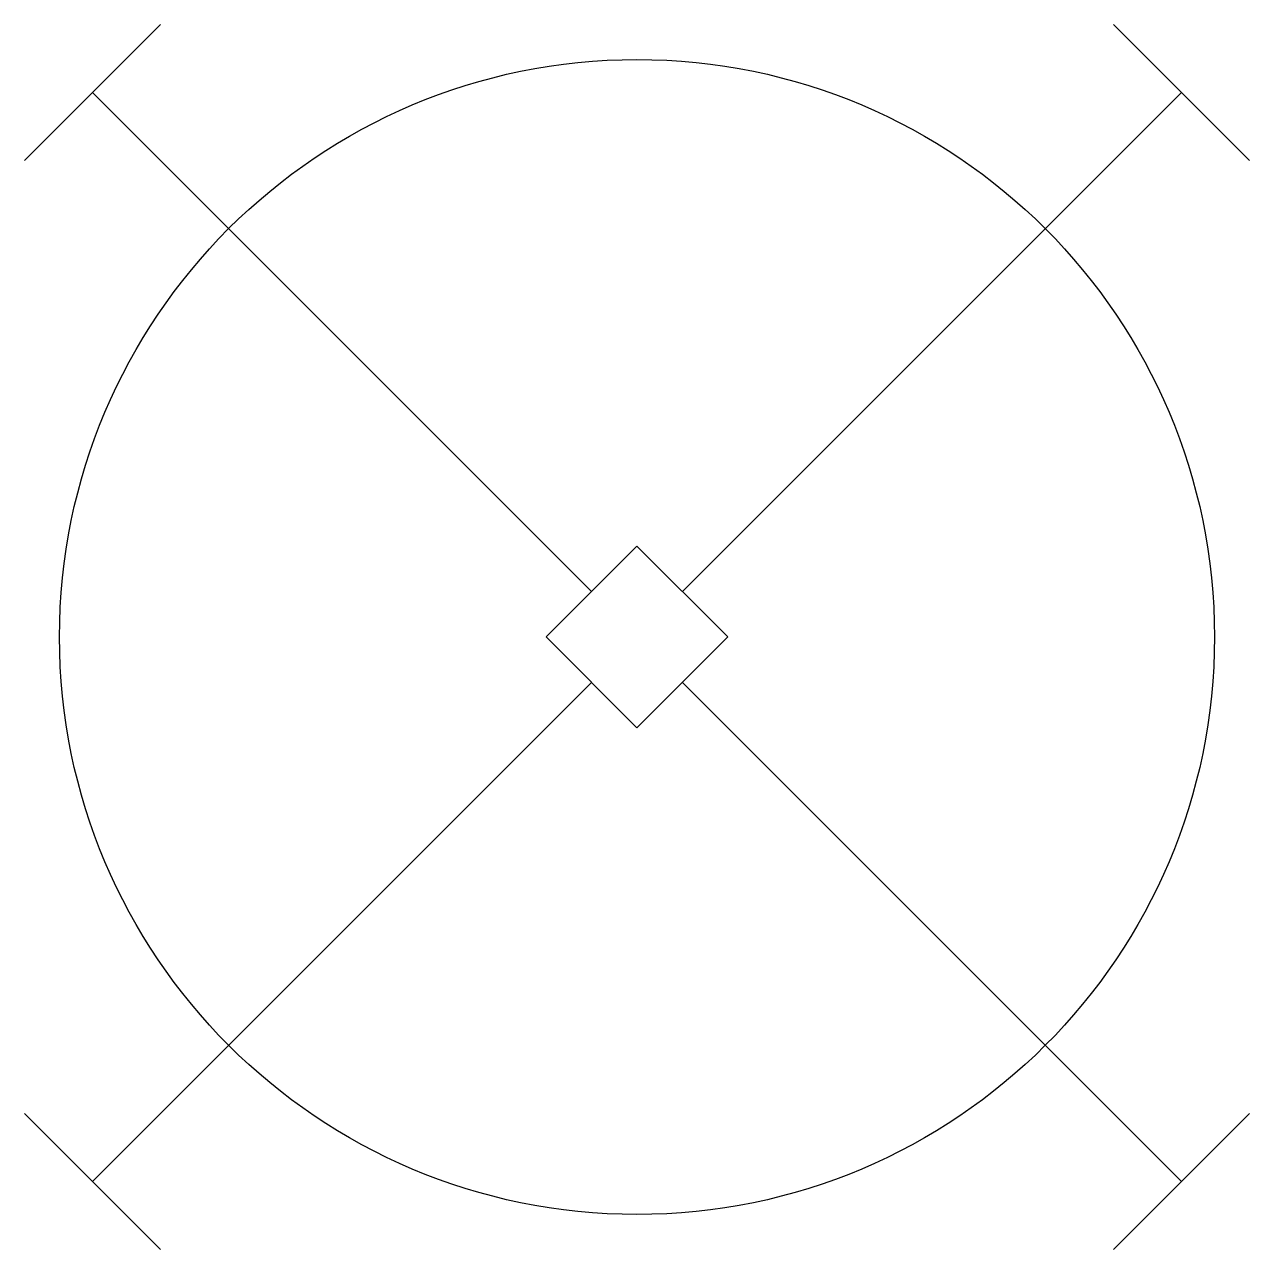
# Model space of a CAD drawing. Extents: x -0.242 to 0.242, y -0.242 to 0.242.
import ezdxf

# ---------------------------------------------------------------- set-up
doc = ezdxf.new("R2010")
doc.units = 0
doc.header["$LTSCALE"] = 2
doc.linetypes.add('CHROME', pattern=[10000, 10000, 0])
doc.layers.get('0').update_dxf_attribs({"linetype": 'CONTINUOUS'})

msp = doc.modelspace()

# ---------------------------------------------------------------- linework, layer by layer
at = {"color": 0, "linetype": 'BYBLOCK'}
msp.add_circle((0, 0, 0.3556), 0.2286, dxfattribs=at)
at = {"color": 4, "linetype": 'CHROME'}
for points in [[(-0.19757, 0.23349), (-0.18859, 0.24247, 0.0254), (-0.18859, 0.24247, 0.0508), (-0.19757, 0.23349, 0.0762)], [(0.19757, 0.23349, 0.0762), (0.18859, 0.24247, 0.0508), (0.18859, 0.24247, 0.0254), (0.19757, 0.23349)], [(-0.19757, 0.23349, 0.0762), (-0.23349, 0.19757, 0.0762), (-0.23349, 0.19757), (-0.19757, 0.23349)], [(0.23349, 0.19757, 0.0762), (0.19757, 0.23349, 0.0762), (0.19757, 0.23349), (0.23349, 0.19757)], [(-0.01796, 0.01796, 0.1016), (-0.21553, 0.21553, 0.0508), (-0.21553, 0.21553, 0.0254), (-0.01796, 0.01796, 0.0508)], [(0.01796, 0.01796, 0.1016), (0.21553, 0.21553, 0.0508), (0.21553, 0.21553, 0.0254), (0.01796, 0.01796, 0.0508)], [(-0.23349, 0.19757, 0.0762), (-0.24247, 0.18859, 0.0508), (-0.24247, 0.18859, 0.0254), (-0.23349, 0.19757)], [(0.23349, 0.19757), (0.24247, 0.18859, 0.0254), (0.24247, 0.18859, 0.0508), (0.23349, 0.19757, 0.0762)], [(0, 0.03592, 0.3556), (-0.03592, 0, 0.3556), (-0.03592, 0, 0.0508), (0, 0.03592, 0.0508)], [(0.03592, 0, 0.3556), (0, 0.03592, 0.3556), (0, 0.03592, 0.0508), (0.03592, 0, 0.0508)], [(0, -0.03592, 0.3556), (-0.03592, 0, 0.3556), (-0.03592, 0, 0.0508), (0, -0.03592, 0.0508)], [(0.03592, 0, 0.3556), (0, -0.03592, 0.3556), (0, -0.03592, 0.0508), (0.03592, 0, 0.0508)], [(-0.01796, -0.01796, 0.1016), (-0.21553, -0.21553, 0.0508), (-0.21553, -0.21553, 0.0254), (-0.01796, -0.01796, 0.0508)], [(0.01796, -0.01796, 0.1016), (0.21553, -0.21553, 0.0508), (0.21553, -0.21553, 0.0254), (0.01796, -0.01796, 0.0508)], [(-0.23349, -0.19757), (-0.24247, -0.18859, 0.0254), (-0.24247, -0.18859, 0.0508), (-0.23349, -0.19757, 0.0762)], [(0.23349, -0.19757, 0.0762), (0.24247, -0.18859, 0.0508), (0.24247, -0.18859, 0.0254), (0.23349, -0.19757)], [(-0.23349, -0.19757, 0.0762), (-0.19757, -0.23349, 0.0762), (-0.19757, -0.23349), (-0.23349, -0.19757)], [(0.19757, -0.23349, 0.0762), (0.23349, -0.19757, 0.0762), (0.23349, -0.19757), (0.19757, -0.23349)], [(-0.19757, -0.23349, 0.0762), (-0.18859, -0.24247, 0.0508), (-0.18859, -0.24247, 0.0254), (-0.19757, -0.23349)], [(0.19757, -0.23349), (0.18859, -0.24247, 0.0254), (0.18859, -0.24247, 0.0508), (0.19757, -0.23349, 0.0762)]]:
    msp.add_3dface(points, dxfattribs=at)

doc.saveas('drawing.dxf')
